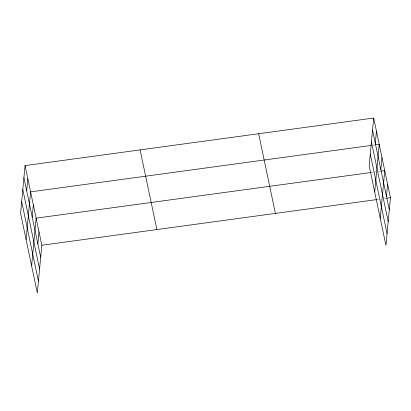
<?xml version="1.0" encoding="UTF-8"?>
<svg xmlns="http://www.w3.org/2000/svg" width="411" height="411" viewBox="0 0 411 411"><rect width="100%" height="100%" fill="white"/><g stroke="black" fill="none" stroke-linecap="round" stroke-linejoin="round"><path stroke-width="0.31" stroke-dasharray="2.06 1.54" d="M373.029 145.175L374.883 144.924M371.138 172.481L376.091 171.803M378.562 171.469L380.416 171.212M376.841 199.566L381.172 198.975M384.264 198.554L386.119 198.302"/><path stroke-width="0.62" d="M25.061 165.582L20.55 213.288L37.324 292.956L41.83 245.249L25.061 165.582L373.676 118.044L390.45 197.712L385.939 245.418L369.17 165.751L373.676 118.044M26.684 190.827L27.825 178.728M26.083 239.582L30.594 191.87L371.174 145.432M32.217 217.116L33.363 205.017M31.621 265.871L36.127 218.164L371.138 172.481M37.838 243.805L38.978 231.706M375.3 143.29L376.445 131.186M374.704 192.04L379.214 144.333L375.5 144.842M380.838 169.579L381.978 157.48M380.237 218.333L384.747 170.622L381.038 171.13M386.453 196.268L387.599 184.169M41.83 245.249L376.841 199.566M386.741 198.215L390.45 197.712M372.536 130.143L389.304 209.81M371.426 141.893L388.195 221.56M370.28 154.002L387.049 233.669M258.632 133.729L275.406 213.396M140.105 149.897L156.874 229.559M23.915 177.68L40.689 257.348M22.805 189.435L39.579 269.097M21.66 201.539L38.434 281.206"/></g></svg>
